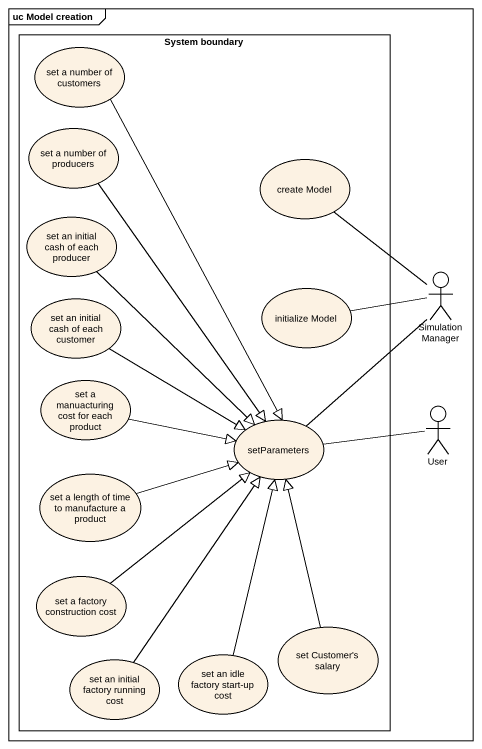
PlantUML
@startuml
mainframe uc Model creation
rectangle "System boundary" as System_boundary {
  usecase "set a number of customers" as set_a_number_of_customers
  usecase "set a number of producers" as set_a_number_of_producers
  usecase "create Model" as create_Model
  usecase "set an initial cash of each producer" as set_an_initial_cash_of_each
  usecase "initialize Model" as initialize_Model
  usecase "set an initial cash of each customer" as set_an_initial_cash_of_each_2
  usecase "set a manuacturing cost for each product" as set_a_manuacturing_cost_for
  usecase setParameters
  usecase "set a length of time to manufacture a product" as set_a_length_of_time_to
  usecase "set a factory construction cost" as set_a_factory_construction
  usecase "set Customer's salary" as set_Customer_s_salary
  usecase "set an initial factory running cost" as set_an_initial_factory
  usecase "set an idle factory start-up cost" as set_an_idle_factory_start
}
actor "Simulation Manager" as Simulation_Manager
actor User
set_a_number_of_customers --|> setParameters
set_a_number_of_producers --|> setParameters
set_an_initial_cash_of_each --|> setParameters
initialize_Model -right- Simulation_Manager
Simulation_Manager -up- create_Model
set_an_initial_cash_of_each_2 -right-|> setParameters
set_a_manuacturing_cost_for -right-|> setParameters
User -left- setParameters
setParameters -up- Simulation_Manager
set_a_length_of_time_to -right-|> setParameters
set_a_factory_construction -up-|> setParameters
set_Customer_s_salary -up-|> setParameters
set_an_initial_factory -up-|> setParameters
set_an_idle_factory_start -up-|> setParameters
@enduml
